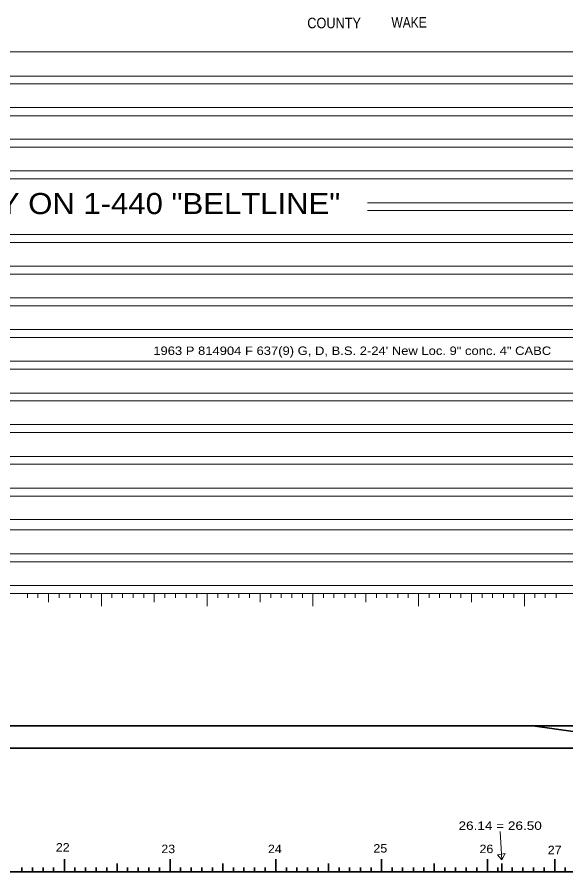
# Model space of a CAD drawing. Extents: x 2147475.2 to 2147497, y 2147478.1 to 2147494.6.
# Drawn here: x 2147484.97 to 2147490.17, y 2147486.51 to 2147494.61 of the extents above; entities that cross this region are included whole.
import ezdxf
from ezdxf.enums import TextEntityAlignment as Align

# ---------------------------------------------------------------- set-up
doc = ezdxf.new("R2010")
doc.units = 0
doc.header["$LTSCALE"] = 0.032
doc.layers.add('1', color=7, linetype='Continuous', lineweight=13)

msp = doc.modelspace()

# ---------------------------------------------------------------- linework, layer by layer
at = {"layer": '1'}
for p, q in [((2147475.229, 2147494.278), (2147496.785, 2147494.278)), ((2147476.753, 2147494.049), (2147496.785, 2147494.049)), ((2147475.229, 2147493.977), (2147496.785, 2147493.977)), ((2147476.753, 2147493.75), (2147496.785, 2147493.75)), ((2147475.749, 2147493.673), (2147496.785, 2147493.673)), ((2147476.753, 2147493.45), (2147496.785, 2147493.45)), ((2147475.749, 2147493.375), (2147496.785, 2147493.375)), ((2147476.753, 2147493.151), (2147496.785, 2147493.151)), ((2147475.749, 2147493.074), (2147496.785, 2147493.074)), ((2147488.286, 2147492.848), (2147496.785, 2147492.848)), ((2147488.286, 2147492.776), (2147496.785, 2147492.776)), ((2147475.749, 2147492.472), (2147496.785, 2147492.472)), ((2147476.753, 2147492.547), (2147496.785, 2147492.547)), ((2147476.753, 2147492.249), (2147496.785, 2147492.249)), ((2147475.749, 2147492.172), (2147496.785, 2147492.172)), ((2147476.753, 2147491.948), (2147496.785, 2147491.948)), ((2147475.749, 2147491.873), (2147496.785, 2147491.873)), ((2147476.753, 2147491.647), (2147496.785, 2147491.647)), ((2147475.749, 2147491.572), (2147496.785, 2147491.572)), ((2147476.753, 2147491.346), (2147496.785, 2147491.346)), ((2147475.749, 2147491.271), (2147496.785, 2147491.271)), ((2147476.753, 2147491.045), (2147496.785, 2147491.045)), ((2147475.749, 2147490.97), (2147491.201, 2147490.97)), ((2147476.753, 2147490.747), (2147491.16, 2147490.747)), ((2147475.749, 2147490.67), (2147496.785, 2147490.67)), ((2147475.749, 2147490.371), (2147496.785, 2147490.371)), ((2147476.753, 2147490.443), (2147496.785, 2147490.443)), ((2147476.753, 2147490.145), (2147496.785, 2147490.145)), ((2147475.749, 2147490.068), (2147496.785, 2147490.068)), ((2147476.753, 2147489.846), (2147496.785, 2147489.846)), ((2147475.229, 2147489.748), (2147496.785, 2147489.748)), ((2147476.753, 2147489.522), (2147496.785, 2147489.522)), ((2147476.753, 2147489.221), (2147496.785, 2147489.221)), ((2147485.066, 2147489.105), (2147485.066, 2147489.146)), ((2147485.165, 2147489.105), (2147485.165, 2147489.146)), ((2147485.266, 2147489.064), (2147485.266, 2147489.146)), ((2147485.365, 2147489.105), (2147485.365, 2147489.146)), ((2147485.466, 2147489.105), (2147485.466, 2147489.146)), ((2147485.567, 2147489.105), (2147485.567, 2147489.146)), ((2147485.668, 2147489.105), (2147485.668, 2147489.146)), ((2147485.767, 2147489.026), (2147485.767, 2147489.146)), ((2147485.865, 2147489.105), (2147485.865, 2147489.146)), ((2147485.966, 2147489.105), (2147485.966, 2147489.146)), ((2147486.068, 2147489.105), (2147486.068, 2147489.146)), ((2147486.169, 2147489.105), (2147486.169, 2147489.146)), ((2147486.267, 2147489.064), (2147486.267, 2147489.146)), ((2147486.366, 2147489.105), (2147486.366, 2147489.146)), ((2147486.467, 2147489.105), (2147486.467, 2147489.146)), ((2147486.568, 2147489.105), (2147486.568, 2147489.146)), ((2147486.669, 2147489.105), (2147486.669, 2147489.146)), ((2147486.768, 2147489.026), (2147486.768, 2147489.146)), ((2147486.869, 2147489.105), (2147486.869, 2147489.146)), ((2147486.968, 2147489.105), (2147486.968, 2147489.146)), ((2147487.069, 2147489.105), (2147487.069, 2147489.146)), ((2147487.17, 2147489.105), (2147487.17, 2147489.146)), ((2147487.269, 2147489.064), (2147487.269, 2147489.146)), ((2147487.37, 2147489.105), (2147487.37, 2147489.146)), ((2147487.468, 2147489.105), (2147487.468, 2147489.146)), ((2147487.569, 2147489.105), (2147487.569, 2147489.146)), ((2147487.671, 2147489.105), (2147487.671, 2147489.146)), ((2147487.769, 2147489.026), (2147487.769, 2147489.146)), ((2147487.87, 2147489.105), (2147487.87, 2147489.146)), ((2147487.969, 2147489.105), (2147487.969, 2147489.146)), ((2147488.072, 2147489.105), (2147488.072, 2147489.146)), ((2147488.171, 2147489.105), (2147488.171, 2147489.146)), ((2147488.27, 2147489.064), (2147488.27, 2147489.146)), ((2147488.371, 2147489.105), (2147488.371, 2147489.146)), ((2147488.47, 2147489.105), (2147488.47, 2147489.146)), ((2147488.573, 2147489.105), (2147488.573, 2147489.146)), ((2147488.672, 2147489.105), (2147488.672, 2147489.146)), ((2147488.77, 2147489.026), (2147488.77, 2147489.146)), ((2147488.872, 2147489.105), (2147488.872, 2147489.146)), ((2147488.97, 2147489.105), (2147488.97, 2147489.146)), ((2147489.074, 2147489.105), (2147489.074, 2147489.146)), ((2147489.172, 2147489.105), (2147489.172, 2147489.146)), ((2147489.273, 2147489.064), (2147489.273, 2147489.146)), ((2147489.372, 2147489.105), (2147489.372, 2147489.146)), ((2147489.471, 2147489.105), (2147489.471, 2147489.146)), ((2147489.574, 2147489.105), (2147489.574, 2147489.146)), ((2147489.673, 2147489.105), (2147489.673, 2147489.146)), ((2147489.774, 2147489.026), (2147489.774, 2147489.146)), ((2147489.873, 2147489.105), (2147489.873, 2147489.146)), ((2147489.971, 2147489.105), (2147489.971, 2147489.146)), ((2147490.075, 2147489.105), (2147490.075, 2147489.146)), ((2147489.56, 2147486.62), (2147489.542, 2147486.891))]:
    msp.add_line(p, q, dxfattribs=at)
at = {"layer": '1', "lineweight": 35}
for p, q in [((2147479.153, 2147487.891), (2147485.273, 2147487.891)), ((2147485.273, 2147487.891), (2147488.053, 2147487.891)), ((2147488.053, 2147487.891), (2147496.748, 2147487.891)), ((2147479.153, 2147487.681), (2147485.273, 2147487.681)), ((2147485.273, 2147487.681), (2147490.468, 2147487.681)), ((2147485.415, 2147486.627), (2147485.415, 2147486.507)), ((2147485.915, 2147486.586), (2147485.915, 2147486.507)), ((2147486.416, 2147486.627), (2147486.416, 2147486.507)), ((2147486.916, 2147486.586), (2147486.916, 2147486.507)), ((2147487.417, 2147486.627), (2147487.417, 2147486.507)), ((2147487.918, 2147486.586), (2147487.918, 2147486.507)), ((2147488.418, 2147486.627), (2147488.418, 2147486.507)), ((2147488.919, 2147486.586), (2147488.919, 2147486.507)), ((2147489.422, 2147486.627), (2147489.422, 2147486.507)), ((2147489.56, 2147486.586), (2147489.56, 2147486.507)), ((2147490.06, 2147486.627), (2147490.06, 2147486.507)), ((2147483.412, 2147486.507), (2147489.559, 2147486.507)), ((2147485.013, 2147486.55), (2147485.013, 2147486.507)), ((2147485.114, 2147486.55), (2147485.114, 2147486.507)), ((2147485.215, 2147486.55), (2147485.215, 2147486.507)), ((2147485.313, 2147486.55), (2147485.313, 2147486.507)), ((2147485.513, 2147486.55), (2147485.513, 2147486.507)), ((2147485.614, 2147486.55), (2147485.614, 2147486.507)), ((2147485.715, 2147486.55), (2147485.715, 2147486.507)), ((2147485.816, 2147486.55), (2147485.816, 2147486.507)), ((2147486.014, 2147486.55), (2147486.014, 2147486.507)), ((2147486.115, 2147486.55), (2147486.115, 2147486.507)), ((2147486.216, 2147486.55), (2147486.216, 2147486.507)), ((2147486.317, 2147486.55), (2147486.317, 2147486.507)), ((2147486.514, 2147486.55), (2147486.514, 2147486.507)), ((2147486.616, 2147486.55), (2147486.616, 2147486.507)), ((2147486.717, 2147486.55), (2147486.717, 2147486.507)), ((2147486.818, 2147486.55), (2147486.818, 2147486.507)), ((2147487.017, 2147486.55), (2147487.017, 2147486.507)), ((2147487.116, 2147486.55), (2147487.116, 2147486.507)), ((2147487.217, 2147486.55), (2147487.217, 2147486.507)), ((2147487.318, 2147486.55), (2147487.318, 2147486.507)), ((2147487.518, 2147486.55), (2147487.518, 2147486.507)), ((2147487.617, 2147486.55), (2147487.617, 2147486.507)), ((2147487.718, 2147486.55), (2147487.718, 2147486.507)), ((2147487.819, 2147486.55), (2147487.819, 2147486.507)), ((2147488.019, 2147486.55), (2147488.019, 2147486.507)), ((2147488.117, 2147486.55), (2147488.117, 2147486.507)), ((2147488.221, 2147486.55), (2147488.221, 2147486.507)), ((2147488.32, 2147486.55), (2147488.32, 2147486.507)), ((2147488.519, 2147486.55), (2147488.519, 2147486.507)), ((2147488.618, 2147486.55), (2147488.618, 2147486.507)), ((2147488.722, 2147486.55), (2147488.722, 2147486.507)), ((2147488.82, 2147486.55), (2147488.82, 2147486.507)), ((2147489.02, 2147486.55), (2147489.02, 2147486.507)), ((2147489.119, 2147486.55), (2147489.119, 2147486.507)), ((2147489.222, 2147486.55), (2147489.222, 2147486.507)), ((2147489.321, 2147486.55), (2147489.321, 2147486.507)), ((2147489.521, 2147486.55), (2147489.521, 2147486.507)), ((2147489.558, 2147486.507), (2147491.061, 2147486.507)), ((2147489.658, 2147486.55), (2147489.658, 2147486.507)), ((2147489.757, 2147486.55), (2147489.757, 2147486.507)), ((2147489.86, 2147486.55), (2147489.86, 2147486.507)), ((2147489.959, 2147486.55), (2147489.959, 2147486.507)), ((2147490.159, 2147486.55), (2147490.159, 2147486.507))]:
    msp.add_line(p, q, dxfattribs=at)
at = {"layer": '1'}
for points in [[(2147475.229, 2147489.445), (2147476.753, 2147489.445), (2147496.785, 2147489.445)], [(2147475.229, 2147489.146), (2147476.753, 2147489.146), (2147496.785, 2147489.146)]]:
    msp.add_lwpolyline(points, dxfattribs=at)
at = {"layer": '1', "lineweight": 35}
msp.add_lwpolyline([(2147489.853, 2147487.891), (2147490.458, 2147487.806), (2147490.553, 2147487.711)], dxfattribs=at)
at = {"layer": '1'}
msp.add_lwpolyline([(2147489.591, 2147486.68), (2147489.519, 2147486.67), (2147489.56, 2147486.62)], close=True, dxfattribs=at)

# ---------------------------------------------------------------- texts
for s, height, width, p in [('COUNTY', 0.1, 0.9, (2147487.9705, 2147494.502)), ('CONSTRUCTION HISTORY ON 1-440 "BELTLINE"', 0.2, 1.1, (2147484.6305, 2147492.741)), ('1963 P 814904 F 637(9) G, D, B.S. 2-24\' New Loc. 9" conc. 4" CABC', 0.08, 1.15, (2147488.142, 2147491.406)), ('26.14 = 26.50', 0.08, 1.2, (2147489.5435, 2147486.905)), ('22', 0.08, 1.1, (2147485.4, 2147486.7)), ('23', 0.08, 1.1, (2147486.399, 2147486.685)), ('24', 0.08, 1.1, (2147487.409, 2147486.685)), ('25', 0.08, 1.1, (2147488.408, 2147486.69)), ('26', 0.08, 1.1, (2147489.413, 2147486.685)), ('27', 0.08, 1.1, (2147490.06, 2147486.675))]:
    msp.add_text(s, height=height, dxfattribs=dict(at, width=width)).set_placement(p, align=Align.CENTER)
at = {"layer": '1', "width": 0.85}
msp.add_text('WAKE', height=0.1, dxfattribs=at).set_placement((2147488.513, 2147494.508))

doc.saveas('drawing.dxf')
